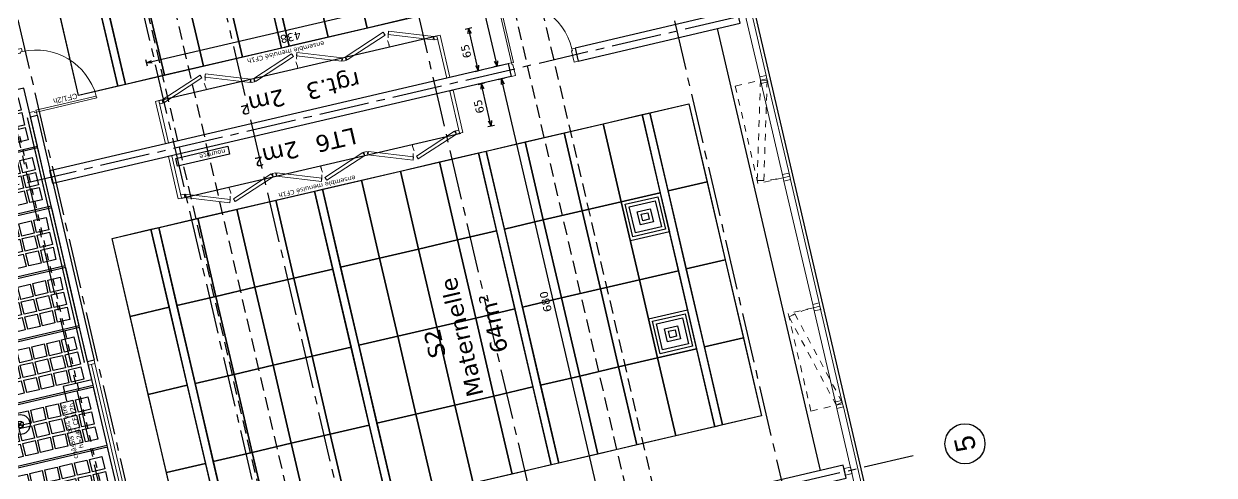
# Model space of a CAD drawing. Header units: metres. Extents: x 595893 to 596105, y 139631 to 139768.
# Drawn here: x 596081.98 to 596099.83, y 139698.04 to 139704.8 of the extents above; entities that cross this region are included whole.
import ezdxf
from ezdxf.enums import TextEntityAlignment as Align

# ---------------------------------------------------------------- set-up
doc = ezdxf.new("R2010")
doc.units = ezdxf.units.M
doc.header["$MEASUREMENT"] = 0
doc.header["$PDMODE"] = 3
doc.header["$PDSIZE"] = 0.1
for name, pattern in [('01', [0.15, 0.1, -0.05]), ('02', [0.28, 0.2, -0.08]), ('ACAD_ISO12W100', [21, 12, -3, 0, -3, 0, -3]), ('AXES2', [1.125, 0.75, -0.125, 0.125, -0.125])]:
    doc.linetypes.add(name, pattern=pattern)
for name, color, linetype in [('00-AXE-0.00', 14, 'AXES2'), ('01-CLOISON-0.25', 3, 'Continuous'), ('02-VU-CACHE-01-0.10', 133, '01'), ('06-COT-50&100-0.20', 2, 'Continuous'), ('06-TXT-DETAILS-DIVERS-02.20', 2, 'Continuous'), ('06-TXT-DIVERS-0.20', 70, 'Continuous'), ('06-TXT-ETIQUETTES SURFACES', 210, 'Continuous'), ('07-CHAUFFAGE-0.13', 210, 'Continuous'), ('07-CTA-0.13', 163, 'Continuous'), ('07-ECLAIRAGE-0.13', 31, 'Continuous'), ('07-PLAFONDS-0.13', 5, 'Continuous'), ('07-REVETEMENTS-INTER-0.10', 10, 'Continuous'), ('08-VU-0.13', 44, 'Continuous'), ('08-VU-0.20', 32, 'Continuous')]:
    doc.layers.add(name, color=color, linetype=linetype)
doc.layers.add('01-MEN-CP-0.15', color=2, linetype='Continuous', lineweight=18)
doc.styles.add('COT', font='verdana.ttf')
doc.styles.add('locaux 100', font='verdana.ttf', dxfattribs={"height": 0.22})
doc.styles.add('locaux 20', font='verdana.ttf', dxfattribs={"height": 0.07})
doc.styles.get("Standard").update_dxf_attribs({"font": 'arial.ttf'})
doc.dimstyles.new('COT50', dxfattribs={"dimtxt": 0.12, "dimasz": 0.08, "dimexe": 0.05, "dimexo": 0, "dimgap": 0.05, "dimtad": 1, "dimdec": 0, "dimlfac": 100, "dimzin": 0, "dimdsep": 46, "dimtxsty": 'COT', "dimblk": 'OPEN30', "dimcen": 0.04, "dimdle": 0.05, "dimclrd": 256, "dimclre": 256, "dimclrt": 6, "dimadec": 0, "dimazin": 0, "dimtm": 1e-09, "dimtfac": 1, "dimtdec": 0, "dimtmove": 1, "dimatfit": 0, "dimldrblk": 'OPEN30', "dimfxl": 0.05, "dimfxlon": 1, "dimtolj": 1, "dimtzin": 0, "dimlwd": -1, "dimlwe": -1, "dimarcsym": 0})

# ---------------------------------------------------------------- blocks, each defined once
blk = doc.blocks.new('fen150')
at = {"linetype": '01'}
blk.add_lwpolyline([(-1.55, 0), (-1.55, 0.388), (-0.05, 0.388), (-0.05, 0)], dxfattribs=at)
blk.add_lwpolyline([(-1.525, 0.292), (-0.076, -0.097), (-0.05, 0), (-1.499, 0.388)], close=True, dxfattribs=at)
for points in [[(-1.6, -0.1), (-1.55, -0.1), (-1.55, 0), (-1.6, 0)], [(-1.55, -0.1), (-1.5, -0.1), (-1.5, 0), (-1.55, 0)], [(-0.05, -0.1), (0, -0.1), (0, 0), (-0.05, 0)], [(-1.55, -0.1), (-0.05, -0.1), (-0.05, 0), (-1.55, 0)], [(-0.1, -0.1), (-0.05, -0.1), (-0.05, 0), (-0.1, 0)]]:
    blk.add_lwpolyline(points, close=True)
blk.add_arc((-0.05, 0), 1.5, 165, 180, dxfattribs=at)
blk = doc.blocks.new('LuminaireSuspendu')
for p, q in [((-0.035, 0.035), (0.035, -0.035)), ((-0.035, -0.035), (0.035, 0.035))]:
    blk.add_line(p, q)
for radius in [0.15, 0.05]:
    blk.add_circle((0, 0), radius)
blk = doc.blocks.new('_Open30')
at = {"color": 0, "linetype": 'ByBlock', "lineweight": -2}
for p, q in [((-1, 0.27), (0, 0)), ((0, 0), (-1, -0.27)), ((0, 0), (-1, 0))]:
    blk.add_line(p, q, dxfattribs=at)
blk = doc.blocks.new('*D30')
at = {"layer": '06-COT-50&100-0.20', "transparency": 16777216}
for p, q in [((596089.194, 139703.983), (596089.096, 139703.96)), ((596090.67, 139697.429), (596089.163, 139703.894)), ((596090.737, 139697.362), (596090.64, 139697.339))]:
    blk.add_line(p, q, dxfattribs=at)
at = {"layer": 'Defpoints', "color": 0, "transparency": 16777216}
for p in [(596089.145, 139703.972), (596089.291, 139704.006), (596090.835, 139697.385)]:
    blk.add_point(p, dxfattribs=at)
at = {"layer": '06-COT-50&100-0.20', "transparency": 16777216, "xscale": 0.08, "yscale": 0.08, "zscale": 0.08}
for p, rotation in [((596089.145, 139703.972), 103.1212703830424), ((596090.688, 139697.351), 283.1212703830424)]:
    blk.add_blockref('_Open30', p, dxfattribs=dict(at, rotation=rotation))
at = {"layer": '06-COT-50&100-0.20', "color": 6, "transparency": 16777216, "insert": (596089.807, 139700.636), "char_height": 0.12, "attachment_point": 5, "rotation": 103.1213, "style": 'COT'}
blk.add_mtext('\\A1;680', dxfattribs=at)
blk = doc.blocks.new('*D31')
at = {"layer": '06-COT-50&100-0.20', "transparency": 16777216}
for p, q in [((596087.488, 139710.773), (596087.585, 139710.796)), ((596089.062, 139704.24), (596087.554, 139710.706)), ((596089.129, 139704.173), (596089.031, 139704.151))]:
    blk.add_line(p, q, dxfattribs=at)
at = {"layer": 'Defpoints', "color": 0, "transparency": 16777216}
for p in [(596087.536, 139710.784), (596086.691, 139710.587), (596089.226, 139704.196)]:
    blk.add_point(p, dxfattribs=at)
at = {"layer": '06-COT-50&100-0.20', "transparency": 16777216, "xscale": 0.08, "yscale": 0.08, "zscale": 0.08}
for p, rotation in [((596087.536, 139710.784), 103.1212703830424), ((596089.08, 139704.162), 283.1212703830424)]:
    blk.add_blockref('_Open30', p, dxfattribs=dict(at, rotation=rotation))
at = {"layer": '06-COT-50&100-0.20', "color": 6, "transparency": 16777216, "insert": (596088.198, 139707.448), "char_height": 0.12, "attachment_point": 5, "rotation": 103.1213, "style": 'COT'}
blk.add_mtext('\\A1;680', dxfattribs=at)
blk = doc.blocks.new('P90')
at = {"linetype": 'Continuous'}
for points in [[(-0.05, 0.929), (-0.05, 0), (-0.08, 0), (-0.08, 0.929)], [(-0.965, -0.03), (-0.965, -0.1), (-1.03, -0.1), (-1.03, 0), (-0.98, 0), (-0.98, -0.03)], [(0, 0), (0, -0.1), (-0.065, -0.1), (-0.065, -0.03), (-0.05, -0.03), (-0.05, 0)]]:
    blk.add_lwpolyline(points, close=True, dxfattribs=at)
blk.add_arc((-0.043, -0.006), 0.937, 92.2388, 179.6062, dxfattribs=at)
at = {"linetype": 'Continuous', "text_generation_flag": 6}
blk.add_attdef('TEXTE', text='', height=0.08, rotation=90, dxfattribs=at).set_placement((-0.188, 0.469), align=Align.CENTER)
blk = doc.blocks.new('ModulePlancherVerre')
at = {"layer": '08-VU-0.13'}
for points in [[(0.12, 1.685), (0.31, 1.685), (0.31, 1.495), (0.12, 1.495)], [(0.35, 1.685), (0.54, 1.685), (0.54, 1.495), (0.35, 1.495)], [(0.58, 1.685), (0.77, 1.685), (0.77, 1.495), (0.58, 1.495)], [(0.12, 1.455), (0.31, 1.455), (0.31, 1.265), (0.12, 1.265)], [(0.35, 1.455), (0.54, 1.455), (0.54, 1.265), (0.35, 1.265)], [(0.58, 1.455), (0.77, 1.455), (0.77, 1.265), (0.58, 1.265)], [(0.12, 1.225), (0.31, 1.225), (0.31, 1.035), (0.12, 1.035)], [(0.35, 1.225), (0.54, 1.225), (0.54, 1.035), (0.35, 1.035)], [(0.58, 1.225), (0.77, 1.225), (0.77, 1.035), (0.58, 1.035)], [(0.12, 0.995), (0.31, 0.995), (0.31, 0.805), (0.12, 0.805)], [(0.35, 0.995), (0.54, 0.995), (0.54, 0.805), (0.35, 0.805)], [(0.58, 0.995), (0.77, 0.995), (0.77, 0.805), (0.58, 0.805)], [(0.12, 0.765), (0.31, 0.765), (0.31, 0.575), (0.12, 0.575)], [(0.35, 0.765), (0.54, 0.765), (0.54, 0.575), (0.35, 0.575)], [(0.58, 0.765), (0.77, 0.765), (0.77, 0.575), (0.58, 0.575)], [(0.12, 0.535), (0.31, 0.535), (0.31, 0.345), (0.12, 0.345)], [(0.35, 0.535), (0.54, 0.535), (0.54, 0.345), (0.35, 0.345)], [(0.58, 0.535), (0.77, 0.535), (0.77, 0.345), (0.58, 0.345)], [(0.12, 0.305), (0.31, 0.305), (0.31, 0.115), (0.12, 0.115)], [(0.35, 0.305), (0.54, 0.305), (0.54, 0.115), (0.35, 0.115)], [(0.58, 0.305), (0.77, 0.305), (0.77, 0.115), (0.58, 0.115)]]:
    blk.add_lwpolyline(points, close=True, dxfattribs=at)
at = {"layer": '08-VU-0.20'}
blk.add_lwpolyline([(0, 0), (0.89, 0), (0.89, 1.8), (0, 1.8)], close=True, dxfattribs=at)
blk = doc.blocks.new('diffuseur60x60')
at = {"layer": '07-CTA-0.13'}
for points in [[(0, 0), (0, -0.6), (-0.6, -0.6), (-0.6, 0)], [(-0.05, -0.05), (-0.05, -0.55), (-0.55, -0.55), (-0.55, -0.05)], [(-0.1, -0.1), (-0.1, -0.5), (-0.5, -0.5), (-0.5, -0.1)], [(-0.2, -0.2), (-0.2, -0.4), (-0.4, -0.4), (-0.4, -0.2)], [(-0.25, -0.25), (-0.25, -0.35), (-0.35, -0.35), (-0.35, -0.25)]]:
    blk.add_lwpolyline(points, close=True, dxfattribs=at)
blk = doc.blocks.new('*D131')
at = {"layer": '06-COT-50&100-0.20', "transparency": 16777216}
for p, q in [((596088.012, 139705.187), (596083.902, 139704.229)), ((596088.101, 139705.156), (596088.078, 139705.254)), ((596083.835, 139704.162), (596083.813, 139704.259))]:
    blk.add_line(p, q, dxfattribs=at)
at = {"layer": 'Defpoints', "color": 0, "transparency": 16777216}
for p in [(596088.224, 139704.63), (596083.824, 139704.211), (596083.958, 139703.635)]:
    blk.add_point(p, dxfattribs=at)
at = {"layer": '06-COT-50&100-0.20', "transparency": 16777216, "xscale": 0.08, "yscale": 0.08, "zscale": 0.08}
for p, rotation in [((596088.09, 139705.205), 13.12127038304243), ((596083.824, 139704.211), 193.1212703830424)]:
    blk.add_blockref('_Open30', p, dxfattribs=dict(at, rotation=rotation))
at = {"layer": '06-COT-50&100-0.20', "color": 6, "transparency": 16777216, "insert": (596085.982, 139704.598), "char_height": 0.12, "attachment_point": 5, "rotation": 193.1213, "style": 'COT'}
blk.add_mtext('\\A1;438', dxfattribs=at)
blk = doc.blocks.new('*D132')
at = {"layer": '06-COT-50&100-0.20', "transparency": 16777216}
for p, q in [((596088.6, 139704.717), (596088.697, 139704.74)), ((596088.778, 139704.174), (596088.667, 139704.651)), ((596088.748, 139704.084), (596088.845, 139704.107))]:
    blk.add_line(p, q, dxfattribs=at)
at = {"layer": 'Defpoints', "color": 0, "transparency": 16777216}
for p in [(596088.224, 139704.63), (596088.649, 139704.729), (596088.371, 139703.997)]:
    blk.add_point(p, dxfattribs=at)
at = {"layer": '06-COT-50&100-0.20', "transparency": 16777216, "xscale": 0.08, "yscale": 0.08, "zscale": 0.08}
for p, rotation in [((596088.649, 139704.729), 103.1212703830424), ((596088.796, 139704.096), 283.1212703830424)]:
    blk.add_blockref('_Open30', p, dxfattribs=dict(at, rotation=rotation))
at = {"layer": '06-COT-50&100-0.20', "color": 6, "transparency": 16777216, "insert": (596088.613, 139704.387), "char_height": 0.12, "attachment_point": 5, "rotation": 103.1213, "style": 'COT'}
blk.add_mtext('\\A1;65', dxfattribs=at)
blk = doc.blocks.new('*D137')
at = {"layer": '06-COT-50&100-0.20', "transparency": 16777216}
for p, q in [((596088.793, 139703.89), (596088.89, 139703.912)), ((596088.971, 139703.346), (596088.86, 139703.823)), ((596088.941, 139703.257), (596089.038, 139703.279))]:
    blk.add_line(p, q, dxfattribs=at)
at = {"layer": 'Defpoints', "color": 0, "transparency": 16777216}
for p in [(596088.842, 139703.901), (596088.417, 139703.802), (596088.564, 139703.169)]:
    blk.add_point(p, dxfattribs=at)
at = {"layer": '06-COT-50&100-0.20', "transparency": 16777216, "xscale": 0.08, "yscale": 0.08, "zscale": 0.08}
for p, rotation in [((596088.842, 139703.901), 103.1212703830424), ((596088.989, 139703.268), 283.1212703830424)]:
    blk.add_blockref('_Open30', p, dxfattribs=dict(at, rotation=rotation))
at = {"layer": '06-COT-50&100-0.20', "color": 6, "transparency": 16777216, "insert": (596088.806, 139703.559), "char_height": 0.12, "attachment_point": 5, "rotation": 103.1213, "style": 'COT'}
blk.add_mtext('\\A1;65', dxfattribs=at)
blk = doc.blocks.new('P90-20')
at = {"linetype": 'Continuous'}
for points in [[(-0.05, 0.929), (-0.05, 0), (-0.08, 0), (-0.08, 0.929)], [(-0.965, -0.03), (-0.965, -0.2), (-1.03, -0.2), (-1.03, 0), (-0.98, 0), (-0.98, -0.03)], [(0, 0), (0, -0.2), (-0.065, -0.2), (-0.065, -0.03), (-0.05, -0.03), (-0.05, 0)]]:
    blk.add_lwpolyline(points, close=True, dxfattribs=at)
blk.add_arc((-0.043, -0.006), 0.937, 92.2388, 179.6062, dxfattribs=at)
at = {"linetype": 'Continuous', "text_generation_flag": 6}
blk.add_attdef('TEXTE', text='', height=0.08, rotation=90, dxfattribs=at).set_placement((-0.188, 0.469), align=Align.CENTER)

msp = doc.modelspace()

# ---------------------------------------------------------------- linework, layer by layer
at = {"layer": '00-AXE-0.00'}
for p, q in [((596099.828, 139670.147), (596085.783, 139730.398)), ((596096.207, 139669.302), (596082.162, 139729.554)), ((596093.473, 139668.665), (596079.429, 139728.917)), ((596092.302, 139668.392), (596078.257, 139728.644)), ((596090.498, 139667.972), (596076.453, 139728.224)), ((596090.11, 139667.881), (596076.066, 139728.133)), ((596093.724, 139705.142), (596079.037, 139701.718)), ((596095.313, 139698.326), (596080.626, 139694.902))]:
    msp.add_line(p, q, dxfattribs=at)
at = {"layer": '00-AXE-0.00', "linetype": 'Continuous'}
msp.add_circle((596096.092, 139698.508), 0.3, dxfattribs=at)
at = {"layer": '01-CLOISON-0.25'}
for points in [[(596092.679, 139705.001), (596090.249, 139704.434), (596090.294, 139704.24), (596092.724, 139704.806)], [(596089.246, 139704.201), (596089.291, 139704.006), (596082.42, 139702.404), (596082.375, 139702.599)], [(596082.94, 139699.734), (596082.085, 139703.404), (596082.182, 139703.427), (596083.038, 139699.757)], [(596094.268, 139698.185), (596091.838, 139697.619), (596091.883, 139697.424), (596094.313, 139697.99)]]:
    msp.add_lwpolyline(points, close=True, dxfattribs=at)
at = {"layer": '01-MEN-CP-0.15'}
msp.add_line((596083.477, 139697.652), (596083, 139699.697), dxfattribs=at)
for points in [[(596092.681, 139705.874), (596093.112, 139704.024), (596093.015, 139704.001), (596092.583, 139705.851)], [(596086.829, 139704.256), (596086.802, 139704.298), (596087.371, 139704.67), (596087.399, 139704.628)], [(596088.12, 139704.557), (596088.126, 139704.607), (596087.451, 139704.688), (596087.445, 139704.639)], [(596088.186, 139704.57), (596088.175, 139704.618), (596088.126, 139704.607), (596088.138, 139704.558)], [(596088.323, 139703.985), (596088.175, 139704.618), (596088.224, 139704.63), (596088.371, 139703.997)], [(596085.456, 139703.936), (596085.429, 139703.978), (596085.998, 139704.35), (596086.026, 139704.308)], [(596086.747, 139704.237), (596086.753, 139704.287), (596086.078, 139704.368), (596086.072, 139704.319)], [(596086.813, 139704.25), (596086.802, 139704.298), (596086.753, 139704.287), (596086.765, 139704.238)], [(596085.374, 139703.917), (596085.38, 139703.967), (596084.705, 139704.048), (596084.699, 139703.999)], [(596084.083, 139703.616), (596084.056, 139703.658), (596084.625, 139704.03), (596084.652, 139703.988)], [(596085.44, 139703.929), (596085.429, 139703.978), (596085.38, 139703.967), (596085.391, 139703.918)], [(596088.368, 139703.791), (596088.516, 139703.158), (596088.564, 139703.169), (596088.417, 139703.802)], [(596084.154, 139703.014), (596084.007, 139703.647), (596083.958, 139703.635), (596084.106, 139703.002)], [(596084.018, 139703.598), (596084.007, 139703.647), (596084.056, 139703.658), (596084.067, 139703.609)], [(596088.44, 139703.188), (596088.467, 139703.146), (596087.897, 139702.775), (596087.87, 139702.816)], [(596088.504, 139703.206), (596088.516, 139703.158), (596088.467, 139703.146), (596088.456, 139703.195)], [(596084.2, 139702.819), (596084.347, 139702.186), (596084.299, 139702.175), (596084.151, 139702.808)], [(596087.066, 139702.868), (596087.094, 139702.826), (596086.524, 139702.455), (596086.497, 139702.496)], [(596087.131, 139702.886), (596087.142, 139702.837), (596087.094, 139702.826), (596087.082, 139702.875)], [(596087.148, 139702.887), (596087.142, 139702.837), (596087.818, 139702.756), (596087.824, 139702.806)], [(596085.693, 139702.548), (596085.721, 139702.506), (596085.151, 139702.134), (596085.124, 139702.176)], [(596085.758, 139702.566), (596085.769, 139702.517), (596085.721, 139702.506), (596085.709, 139702.555)], [(596085.775, 139702.567), (596085.769, 139702.517), (596086.444, 139702.436), (596086.45, 139702.486)], [(596093.475, 139702.465), (596093.906, 139700.616), (596093.809, 139700.594), (596093.378, 139702.443)], [(596084.336, 139702.235), (596084.347, 139702.186), (596084.396, 139702.197), (596084.385, 139702.246)], [(596084.402, 139702.247), (596084.396, 139702.197), (596085.071, 139702.116), (596085.077, 139702.165)], [(596083.049, 139699.708), (596083.038, 139699.757), (596082.94, 139699.734), (596082.951, 139699.685)], [(596083.049, 139699.708), (596083.526, 139697.663), (596083.428, 139697.64), (596082.951, 139699.685)], [(596094.269, 139699.058), (596094.701, 139697.208), (596094.603, 139697.185), (596094.172, 139699.036)], [(596094.376, 139698.159), (596094.399, 139698.062), (596094.302, 139698.039), (596094.279, 139698.136)]]:
    msp.add_lwpolyline(points, close=True, dxfattribs=at)
at = {"layer": '01-MEN-CP-0.15', "linetype": '01', "ltscale": 0.5}
for centre, start, end in [((596086.802, 139704.298), 13.1213, 33.1213), ((596088.126, 139704.607), 173.1213, 193.1213), ((596085.429, 139703.978), 13.1213, 33.1213), ((596086.753, 139704.287), 173.1213, 193.1213), ((596085.38, 139703.967), 173.1213, 193.1213), ((596084.056, 139703.658), 13.1213, 33.1213), ((596087.142, 139702.837), 353.1213, 13.1213), ((596088.467, 139703.146), 193.1213, 213.1213), ((596085.769, 139702.517), 353.1213, 13.1213), ((596087.094, 139702.826), 193.1213, 213.1213), ((596084.396, 139702.197), 353.1213, 13.1213), ((596085.721, 139702.506), 193.1213, 213.1213)]:
    msp.add_arc(centre, 0.68, start, end, dxfattribs=at)
at = {"layer": '02-VU-CACHE-01-0.10'}
msp.add_lwpolyline([(596086.805, 139682.173), (596078.95, 139715.868), (596077.268, 139715.476), (596085.122, 139681.781)], close=True, dxfattribs=at)
at = {"layer": '06-TXT-DETAILS-DIVERS-02.20'}
msp.add_lwpolyline([(596083.003, 139699.465), (596082.573, 139699.365), (596082.623, 139699.151)], dxfattribs=at)
at = {"layer": '07-CHAUFFAGE-0.13'}
msp.add_lwpolyline([(596085.066, 139702.846), (596084.287, 139702.665), (596084.26, 139702.782), (596085.039, 139702.963)], close=True, dxfattribs=at)
at = {"layer": '07-CTA-0.13', "linetype": '02'}
for points in [[(596084.977, 139725.487), (596096.574, 139675.737), (596095.681, 139674.302), (596090.485, 139673.091), (596090.395, 139673.481), (596095.429, 139674.654), (596096.146, 139675.808), (596092.669, 139690.727)], [(596092.669, 139690.727), (596091.234, 139690.393), (596091.144, 139690.783), (596092.578, 139691.117), (596088.083, 139710.398), (596086.649, 139710.064), (596086.558, 139710.454), (596087.993, 139710.788), (596085.87, 139719.895)], [(596081.376, 139717.322), (596087.781, 139689.847), (596093.608, 139685.818), (596095.933, 139675.843), (596095.303, 139674.83), (596090.349, 139673.675), (596090.258, 139674.065), (596095.051, 139675.182), (596095.506, 139675.913), (596093.253, 139685.577), (596087.426, 139689.606), (596081.024, 139717.07)]]:
    msp.add_lwpolyline(points, dxfattribs=at)
at = {"layer": '07-ECLAIRAGE-0.13'}
for points in [[(596085.844, 139704.434), (596084.754, 139709.109), (596084.871, 139709.136), (596085.961, 139704.462)], [(596083.39, 139703.862), (596082.3, 139708.537), (596082.417, 139708.564), (596083.507, 139703.89)], [(596092.341, 139698.762), (596091.252, 139703.437), (596091.368, 139703.464), (596092.458, 139698.789)], [(596089.887, 139698.19), (596088.797, 139702.865), (596088.914, 139702.892), (596090.004, 139698.217)], [(596087.433, 139697.618), (596086.343, 139702.293), (596086.46, 139702.32), (596087.55, 139697.645)], [(596084.979, 139697.046), (596083.889, 139701.72), (596084.006, 139701.748), (596085.095, 139697.073)]]:
    msp.add_lwpolyline(points, close=True, dxfattribs=at)
at = {"layer": '07-PLAFONDS-0.13'}
for points in [[(596082.805, 139703.726), (596081.716, 139708.401), (596090.364, 139710.417), (596091.454, 139705.742)], [(596087.441, 139706.039), (596087.714, 139704.87), (596087.129, 139704.734), (596086.857, 139705.903)], [(596086.857, 139705.903), (596087.129, 139704.734), (596086.545, 139704.598), (596086.273, 139705.766)], [(596086.273, 139705.766), (596086.545, 139704.598), (596085.961, 139704.462), (596085.688, 139705.63)], [(596085.571, 139705.603), (596085.844, 139704.434), (596085.26, 139704.298), (596084.987, 139705.467)], [(596084.403, 139705.331), (596084.675, 139704.162), (596084.091, 139704.026), (596083.818, 139705.194)], [(596084.987, 139705.467), (596085.26, 139704.298), (596084.675, 139704.162), (596084.403, 139705.331)], [(596083.818, 139705.194), (596084.091, 139704.026), (596083.507, 139703.89), (596083.234, 139705.058)], [(596083.117, 139705.031), (596083.39, 139703.862), (596082.805, 139703.726), (596082.533, 139704.895)], [(596084.394, 139696.91), (596083.305, 139701.584), (596091.953, 139703.6), (596093.042, 139698.925)], [(596091.953, 139703.6), (596092.225, 139702.431), (596091.641, 139702.295), (596091.368, 139703.464)], [(596091.252, 139703.437), (596091.524, 139702.268), (596090.94, 139702.132), (596090.667, 139703.301)], [(596090.083, 139703.164), (596090.355, 139701.996), (596089.771, 139701.859), (596089.499, 139703.028)], [(596090.667, 139703.301), (596090.94, 139702.132), (596090.355, 139701.996), (596090.083, 139703.164)], [(596089.499, 139703.028), (596089.771, 139701.859), (596089.187, 139701.723), (596088.914, 139702.892)], [(596088.797, 139702.865), (596089.07, 139701.696), (596088.485, 139701.56), (596088.213, 139702.728)], [(596088.213, 139702.728), (596088.485, 139701.56), (596087.901, 139701.424), (596087.629, 139702.592)], [(596087.044, 139702.456), (596087.317, 139701.287), (596086.732, 139701.151), (596086.46, 139702.32)], [(596087.629, 139702.592), (596087.901, 139701.424), (596087.317, 139701.287), (596087.044, 139702.456)], [(596086.343, 139702.293), (596086.616, 139701.124), (596086.031, 139700.988), (596085.759, 139702.156)], [(596091.524, 139702.268), (596091.796, 139701.099), (596091.212, 139700.963), (596090.94, 139702.132)], [(596092.225, 139702.431), (596092.498, 139701.263), (596091.913, 139701.127), (596091.641, 139702.295)], [(596085.759, 139702.156), (596086.031, 139700.988), (596085.447, 139700.851), (596085.174, 139702.02)], [(596090.94, 139702.132), (596091.212, 139700.963), (596090.628, 139700.827), (596090.355, 139701.996)], [(596085.174, 139702.02), (596085.447, 139700.851), (596084.863, 139700.715), (596084.59, 139701.884)], [(596090.355, 139701.996), (596090.628, 139700.827), (596090.043, 139700.691), (596089.771, 139701.859)], [(596084.59, 139701.884), (596084.863, 139700.715), (596084.278, 139700.579), (596084.006, 139701.748)], [(596089.771, 139701.859), (596090.043, 139700.691), (596089.459, 139700.555), (596089.187, 139701.723)], [(596083.889, 139701.72), (596084.161, 139700.552), (596083.577, 139700.416), (596083.305, 139701.584)], [(596088.485, 139701.56), (596088.758, 139700.391), (596088.174, 139700.255), (596087.901, 139701.424)], [(596089.07, 139701.696), (596089.342, 139700.527), (596088.758, 139700.391), (596088.485, 139701.56)], [(596087.901, 139701.424), (596088.174, 139700.255), (596087.589, 139700.119), (596087.317, 139701.287)], [(596087.317, 139701.287), (596087.589, 139700.119), (596087.005, 139699.982), (596086.732, 139701.151)], [(596092.498, 139701.263), (596092.77, 139700.094), (596092.186, 139699.958), (596091.913, 139701.127)], [(596086.616, 139701.124), (596086.888, 139699.955), (596086.304, 139699.819), (596086.031, 139700.988)], [(596091.796, 139701.099), (596092.069, 139699.931), (596091.484, 139699.794), (596091.212, 139700.963)], [(596085.447, 139700.851), (596085.719, 139699.683), (596085.135, 139699.547), (596084.863, 139700.715)], [(596086.031, 139700.988), (596086.304, 139699.819), (596085.719, 139699.683), (596085.447, 139700.851)], [(596091.212, 139700.963), (596091.484, 139699.794), (596090.9, 139699.658), (596090.628, 139700.827)], [(596084.863, 139700.715), (596085.135, 139699.547), (596084.551, 139699.41), (596084.278, 139700.579)], [(596090.043, 139700.691), (596090.316, 139699.522), (596089.731, 139699.386), (596089.459, 139700.555)], [(596090.628, 139700.827), (596090.9, 139699.658), (596090.316, 139699.522), (596090.043, 139700.691)], [(596084.161, 139700.552), (596084.434, 139699.383), (596083.849, 139699.247), (596083.577, 139700.416)], [(596089.342, 139700.527), (596089.615, 139699.359), (596089.03, 139699.222), (596088.758, 139700.391)], [(596088.758, 139700.391), (596089.03, 139699.222), (596088.446, 139699.086), (596088.174, 139700.255)], [(596087.589, 139700.119), (596087.862, 139698.95), (596087.277, 139698.814), (596087.005, 139699.982)], [(596088.174, 139700.255), (596088.446, 139699.086), (596087.862, 139698.95), (596087.589, 139700.119)], [(596086.888, 139699.955), (596087.16, 139698.787), (596086.576, 139698.65), (596086.304, 139699.819)], [(596092.77, 139700.094), (596093.042, 139698.925), (596092.458, 139698.789), (596092.186, 139699.958)], [(596086.304, 139699.819), (596086.576, 139698.65), (596085.992, 139698.514), (596085.719, 139699.683)], [(596091.484, 139699.794), (596091.757, 139698.626), (596091.173, 139698.49), (596090.9, 139699.658)], [(596092.069, 139699.931), (596092.341, 139698.762), (596091.757, 139698.626), (596091.484, 139699.794)], [(596085.719, 139699.683), (596085.992, 139698.514), (596085.407, 139698.378), (596085.135, 139699.547)], [(596090.9, 139699.658), (596091.173, 139698.49), (596090.588, 139698.353), (596090.316, 139699.522)], [(596085.135, 139699.547), (596085.407, 139698.378), (596084.823, 139698.242), (596084.551, 139699.41)], [(596090.316, 139699.522), (596090.588, 139698.353), (596090.004, 139698.217), (596089.731, 139699.386)], [(596084.434, 139699.383), (596084.706, 139698.214), (596084.122, 139698.078), (596083.849, 139699.247)], [(596089.615, 139699.359), (596089.887, 139698.19), (596089.303, 139698.054), (596089.03, 139699.222)], [(596088.446, 139699.086), (596088.718, 139697.918), (596088.134, 139697.781), (596087.862, 139698.95)], [(596089.03, 139699.222), (596089.303, 139698.054), (596088.718, 139697.918), (596088.446, 139699.086)], [(596087.862, 139698.95), (596088.134, 139697.781), (596087.55, 139697.645), (596087.277, 139698.814)], [(596087.16, 139698.787), (596087.433, 139697.618), (596086.848, 139697.482), (596086.576, 139698.65)], [(596085.992, 139698.514), (596086.264, 139697.345), (596085.68, 139697.209), (596085.407, 139698.378)], [(596086.576, 139698.65), (596086.848, 139697.482), (596086.264, 139697.345), (596085.992, 139698.514)], [(596085.407, 139698.378), (596085.68, 139697.209), (596085.095, 139697.073), (596084.823, 139698.242)], [(596084.706, 139698.214), (596084.979, 139697.046), (596084.394, 139696.91), (596084.122, 139698.078)]]:
    msp.add_lwpolyline(points, close=True, dxfattribs=at)
at = {"layer": '07-REVETEMENTS-INTER-0.10', "color": 80, "linetype": 'ACAD_ISO12W100', "ltscale": 0.01, "true_color": 0x3fff00, "const_width": 0.02}
msp.add_lwpolyline([(596082.892, 139699.721), (596082.036, 139703.393)], dxfattribs=at)
at = {"layer": '08-VU-0.13'}
for p, q in [((596096.1, 139691.424), (596091.379, 139711.68)), ((596084.007, 139703.647), (596088.175, 139704.618)), ((596093.927, 139698.106), (596092.383, 139704.726)), ((596084.347, 139702.186), (596088.535, 139703.162))]:
    msp.add_line(p, q, dxfattribs=at)

# ---------------------------------------------------------------- block references
at = {"rotation": 13.12127037942163}
for p in [(596091.524, 139702.268), (596091.933, 139700.515)]:
    msp.add_blockref('diffuseur60x60', p, dxfattribs=at)
at = {"layer": '01-MEN-CP-0.15', "xscale": -1}
for name, p, rotation in [('P90-20', (596089.246, 139704.201), 13.12127038328451), ('fen150', (596094.172, 139699.036), 103.1212703833172)]:
    msp.add_blockref(name, p, dxfattribs=dict(at, rotation=rotation))
at = {"layer": '01-MEN-CP-0.15', "rotation": 283.1212703966451}
msp.add_blockref('P90', (596082.182, 139703.427), dxfattribs=at).add_auto_attribs({'TEXTE': 'CF1/2h'})
at = {"layer": '01-MEN-CP-0.15', "rotation": 103.1212703830424}
msp.add_blockref('fen150', (596093.015, 139704.001), dxfattribs=at)
at = {"layer": '07-ECLAIRAGE-0.13', "rotation": 103.1212703830424}
msp.add_blockref('LuminaireSuspendu', (596081.927, 139698.796), dxfattribs=at)
at = {"layer": '08-VU-0.13', "rotation": 103.1212703830424}
for p in [(596082.186, 139702.967), (596082.395, 139702.071), (596082.604, 139701.175), (596082.813, 139700.279), (596083.022, 139699.383), (596083.231, 139698.487), (596083.44, 139697.591)]:
    msp.add_blockref('ModulePlancherVerre', p, dxfattribs=at)

# ---------------------------------------------------------------- texts
at = {"layer": '00-AXE-0.00'}
msp.add_text('5', height=0.3, rotation=103.1213, dxfattribs=at).set_placement((596096.092, 139698.508), align=Align.MIDDLE_CENTER)
at = {"layer": '06-TXT-DETAILS-DIVERS-02.20', "char_height": 0.07, "attachment_point": 6, "style": 'locaux 20'}
for s, insert, width, rotation in [('ensemble menuisé CF1h', (596085.333, 139704.238), 1.3495, 193.1213), ('ensemble menuisé CF1h', (596085.802, 139702.227), 1.3495, 193.1213), ('châssis bois vitré\\Ph=240 CF1/2h', (596082.638, 139699.103), 1.71911, 103.1213)]:
    msp.add_mtext(s, dxfattribs=dict(at, insert=insert, width=width, rotation=rotation))
at = {"layer": '06-TXT-DIVERS-0.20', "char_height": 0.25, "width": 2.37148, "attachment_point": 5, "style": 'locaux 100'}
for s, insert, rotation in [('rgt.3', (596086.613, 139703.903), 193.1213), ('LT6', (596086.661, 139703.059), 193.1213), ('S2\\PMaternelle', (596088.347, 139700.057), 103.1213)]:
    msp.add_mtext(s, dxfattribs=dict(at, insert=insert, rotation=rotation))
at = {"layer": '06-TXT-ETIQUETTES SURFACES', "char_height": 0.25, "attachment_point": 5, "style": 'locaux 100'}
for s, insert, rotation in [('2m²', (596085.556, 139703.627), 193.1213), ('2m²', (596085.765, 139702.85), 193.1213), ('64m²', (596089.022, 139700.314), 103.1213)]:
    msp.add_mtext(s, dxfattribs=dict(at, insert=insert, rotation=rotation))
at = {"layer": '07-CHAUFFAGE-0.13', "insert": (596085.004, 139702.893), "char_height": 0.07, "width": 0.15887, "attachment_point": 4, "rotation": 193.1213, "style": 'locaux 20'}
msp.add_mtext('nourrice', dxfattribs=at)

# ---------------------------------------------------------------- dimensions: what is measured, and where the dimension line sits
at = {"layer": '06-COT-50&100-0.20'}
for base, p1, p2, angle, picture, middle in [((596087.536, 139710.784), (596089.226, 139704.196), (596086.691, 139710.587), 103.1213, '*D31', (596088.198, 139707.448)), ((596083.824, 139704.211), (596088.224, 139704.63), (596083.958, 139703.635), 193.1213, '*D131', (596085.982, 139704.598)), ((596088.649, 139704.729), (596088.371, 139703.997), (596088.224, 139704.63), 103.1213, '*D132', (596088.613, 139704.387)), ((596088.842, 139703.901), (596088.564, 139703.169), (596088.417, 139703.802), 103.1213, '*D137', (596088.806, 139703.559)), ((596089.145, 139703.972), (596090.835, 139697.385), (596089.291, 139704.006), 103.1213, '*D30', (596089.807, 139700.636))]:
    dim = msp.add_linear_dim(base=base, p1=p1, p2=p2, angle=angle, dimstyle='COT50', dxfattribs=at)
    dim.commit()
    dim.dimension.update_dxf_attribs({"geometry": picture, "text_midpoint": middle})

doc.saveas('drawing.dxf')
